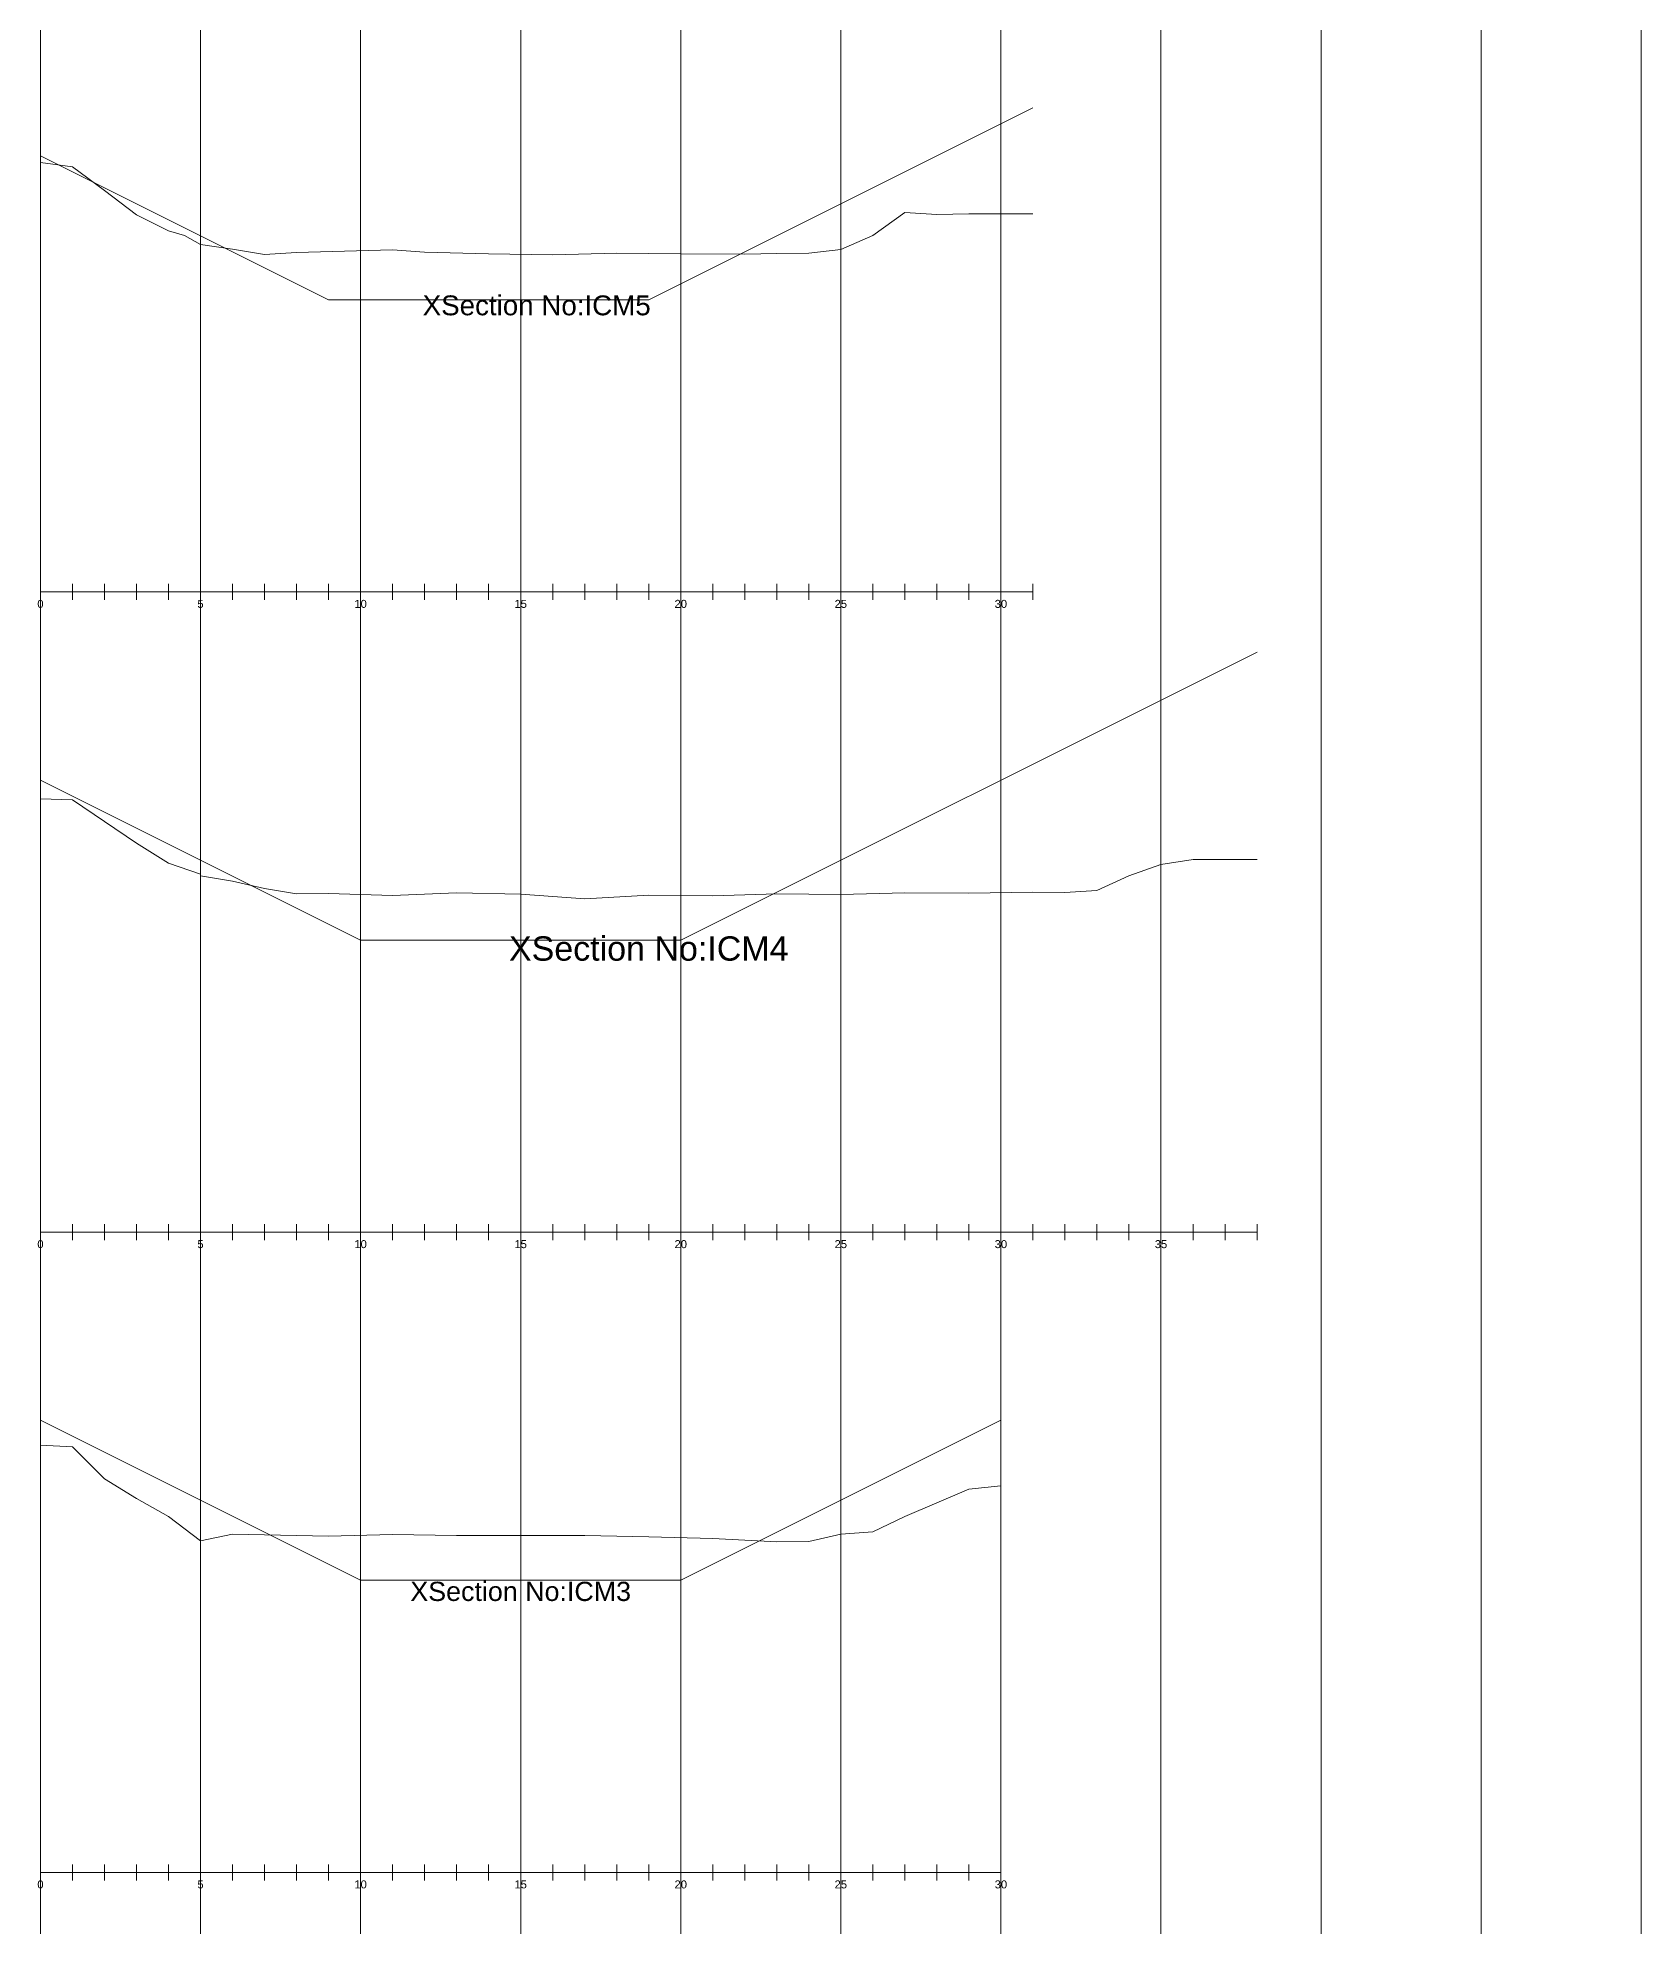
# Model space of a CAD drawing. Header units: inches. Extents: x 1000 to 1050, y 19 to 510.
# Drawn here: x 999.9 to 1050, y 78.3 to 137.3 of the extents above; entities that cross this region are included whole.
import ezdxf

# ---------------------------------------------------------------- set-up
doc = ezdxf.new("R2010")
doc.units = ezdxf.units.IN
doc.header["$LTSCALE"] = 7
doc.header["$MEASUREMENT"] = 0
doc.layers.add('Cross Section Labels', color=7, linetype='Continuous', lineweight=9)
doc.styles.get("Standard").update_dxf_attribs({"font": 'arial.ttf'})

msp = doc.modelspace()

# ---------------------------------------------------------------- linework, layer by layer
at = {"layer": 'Cross Section Labels'}
for p, q in [((1000, 510), (1000, 20)), ((1005, 510), (1005, 20)), ((1010, 510), (1010, 20)), ((1015, 510), (1015, 20)), ((1020, 510), (1020, 20)), ((1025, 510), (1025, 20)), ((1030, 510), (1030, 20)), ((1035, 510), (1035, 20)), ((1040, 510), (1040, 20)), ((1045, 510), (1045, 20)), ((1050, 510), (1050, 20))]:
    msp.add_line(p, q, dxfattribs=at)
for points in [[(1000, 133.62), (1009, 129.12), (1014, 129.12), (1019, 129.12), (1031, 135.12)], [(1031, 131.807), (1029, 131.807), (1028, 131.787), (1027, 131.847), (1026, 131.134), (1025, 130.694), (1024, 130.584), (1023, 130.574), (1022, 130.544), (1020, 130.564), (1018, 130.584), (1016, 130.524), (1014, 130.564), (1012, 130.614), (1011, 130.684), (1008, 130.604), (1007, 130.534), (1006, 130.704), (1005, 130.854), (1004.5, 131.134), (1004, 131.277), (1003, 131.777), (1002, 132.537), (1001, 133.277), (1000, 133.417)], [(1000, 119.75), (1000, 120.25)], [(1000, 119.75), (1000, 120.25)], [(1000, 120), (1031, 120)], [(1000, 120), (1031, 120)], [(1001, 119.75), (1001, 120.25)], [(1001, 119.75), (1001, 120.25)], [(1002, 119.75), (1002, 120.25)], [(1002, 119.75), (1002, 120.25)], [(1003, 119.75), (1003, 120.25)], [(1003, 119.75), (1003, 120.25)], [(1004, 119.75), (1004, 120.25)], [(1004, 119.75), (1004, 120.25)], [(1005, 119.75), (1005, 120.25)], [(1005, 119.75), (1005, 120.25)], [(1006, 119.75), (1006, 120.25)], [(1006, 119.75), (1006, 120.25)], [(1007, 119.75), (1007, 120.25)], [(1007, 119.75), (1007, 120.25)], [(1008, 119.75), (1008, 120.25)], [(1008, 119.75), (1008, 120.25)], [(1009, 119.75), (1009, 120.25)], [(1009, 119.75), (1009, 120.25)], [(1010, 119.75), (1010, 120.25)], [(1010, 119.75), (1010, 120.25)], [(1011, 119.75), (1011, 120.25)], [(1011, 119.75), (1011, 120.25)], [(1012, 119.75), (1012, 120.25)], [(1012, 119.75), (1012, 120.25)], [(1013, 119.75), (1013, 120.25)], [(1013, 119.75), (1013, 120.25)], [(1014, 119.75), (1014, 120.25)], [(1014, 119.75), (1014, 120.25)], [(1015, 119.75), (1015, 120.25)], [(1015, 119.75), (1015, 120.25)], [(1016, 119.75), (1016, 120.25)], [(1016, 119.75), (1016, 120.25)], [(1017, 119.75), (1017, 120.25)], [(1017, 119.75), (1017, 120.25)], [(1018, 119.75), (1018, 120.25)], [(1018, 119.75), (1018, 120.25)], [(1019, 119.75), (1019, 120.25)], [(1019, 119.75), (1019, 120.25)], [(1020, 119.75), (1020, 120.25)], [(1020, 119.75), (1020, 120.25)], [(1021, 119.75), (1021, 120.25)], [(1021, 119.75), (1021, 120.25)], [(1022, 119.75), (1022, 120.25)], [(1022, 119.75), (1022, 120.25)], [(1023, 119.75), (1023, 120.25)], [(1023, 119.75), (1023, 120.25)], [(1024, 119.75), (1024, 120.25)], [(1024, 119.75), (1024, 120.25)], [(1025, 119.75), (1025, 120.25)], [(1025, 119.75), (1025, 120.25)], [(1026, 119.75), (1026, 120.25)], [(1026, 119.75), (1026, 120.25)], [(1027, 119.75), (1027, 120.25)], [(1027, 119.75), (1027, 120.25)], [(1028, 119.75), (1028, 120.25)], [(1028, 119.75), (1028, 120.25)], [(1029, 119.75), (1029, 120.25)], [(1029, 119.75), (1029, 120.25)], [(1030, 119.75), (1030, 120.25)], [(1030, 119.75), (1030, 120.25)], [(1031, 119.75), (1031, 120.25)], [(1031, 119.75), (1031, 120.25)], [(1000, 114.12), (1010, 109.12), (1015, 109.12), (1020, 109.12), (1038, 118.12)], [(1038, 111.645), (1036, 111.645), (1035, 111.485), (1034, 111.126), (1033, 110.676), (1032, 110.606), (1031, 110.616), (1029, 110.586), (1027, 110.596), (1025, 110.546), (1023, 110.566), (1021, 110.506), (1019, 110.526), (1017, 110.416), (1015, 110.556), (1013, 110.596), (1011, 110.516), (1009, 110.576), (1008, 110.566), (1007, 110.736), (1006, 110.966), (1005, 111.126), (1005, 111.185), (1004, 111.525), (1003, 112.145), (1002, 112.825), (1001, 113.505), (1000, 113.535)], [(1000, 99.75), (1000, 100.25)], [(1000, 99.75), (1000, 100.25)], [(1000, 100), (1038, 100)], [(1000, 100), (1038, 100)], [(1001, 99.75), (1001, 100.25)], [(1001, 99.75), (1001, 100.25)], [(1002, 99.75), (1002, 100.25)], [(1002, 99.75), (1002, 100.25)], [(1003, 99.75), (1003, 100.25)], [(1003, 99.75), (1003, 100.25)], [(1004, 99.75), (1004, 100.25)], [(1004, 99.75), (1004, 100.25)], [(1005, 99.75), (1005, 100.25)], [(1005, 99.75), (1005, 100.25)], [(1006, 99.75), (1006, 100.25)], [(1006, 99.75), (1006, 100.25)], [(1007, 99.75), (1007, 100.25)], [(1007, 99.75), (1007, 100.25)], [(1008, 99.75), (1008, 100.25)], [(1008, 99.75), (1008, 100.25)], [(1009, 99.75), (1009, 100.25)], [(1009, 99.75), (1009, 100.25)], [(1010, 99.75), (1010, 100.25)], [(1010, 99.75), (1010, 100.25)], [(1011, 99.75), (1011, 100.25)], [(1011, 99.75), (1011, 100.25)], [(1012, 99.75), (1012, 100.25)], [(1012, 99.75), (1012, 100.25)], [(1013, 99.75), (1013, 100.25)], [(1013, 99.75), (1013, 100.25)], [(1014, 99.75), (1014, 100.25)], [(1014, 99.75), (1014, 100.25)], [(1015, 99.75), (1015, 100.25)], [(1015, 99.75), (1015, 100.25)], [(1016, 99.75), (1016, 100.25)], [(1016, 99.75), (1016, 100.25)], [(1017, 99.75), (1017, 100.25)], [(1017, 99.75), (1017, 100.25)], [(1018, 99.75), (1018, 100.25)], [(1018, 99.75), (1018, 100.25)], [(1019, 99.75), (1019, 100.25)], [(1019, 99.75), (1019, 100.25)], [(1020, 99.75), (1020, 100.25)], [(1020, 99.75), (1020, 100.25)], [(1021, 99.75), (1021, 100.25)], [(1021, 99.75), (1021, 100.25)], [(1022, 99.75), (1022, 100.25)], [(1022, 99.75), (1022, 100.25)], [(1023, 99.75), (1023, 100.25)], [(1023, 99.75), (1023, 100.25)], [(1024, 99.75), (1024, 100.25)], [(1024, 99.75), (1024, 100.25)], [(1025, 99.75), (1025, 100.25)], [(1025, 99.75), (1025, 100.25)], [(1026, 99.75), (1026, 100.25)], [(1026, 99.75), (1026, 100.25)], [(1027, 99.75), (1027, 100.25)], [(1027, 99.75), (1027, 100.25)], [(1028, 99.75), (1028, 100.25)], [(1028, 99.75), (1028, 100.25)], [(1029, 99.75), (1029, 100.25)], [(1029, 99.75), (1029, 100.25)], [(1030, 99.75), (1030, 100.25)], [(1030, 99.75), (1030, 100.25)], [(1031, 99.75), (1031, 100.25)], [(1031, 99.75), (1031, 100.25)], [(1032, 99.75), (1032, 100.25)], [(1032, 99.75), (1032, 100.25)], [(1033, 99.75), (1033, 100.25)], [(1033, 99.75), (1033, 100.25)], [(1034, 99.75), (1034, 100.25)], [(1034, 99.75), (1034, 100.25)], [(1035, 99.75), (1035, 100.25)], [(1035, 99.75), (1035, 100.25)], [(1036, 99.75), (1036, 100.25)], [(1036, 99.75), (1036, 100.25)], [(1037, 99.75), (1037, 100.25)], [(1037, 99.75), (1037, 100.25)], [(1038, 99.75), (1038, 100.25)], [(1038, 99.75), (1038, 100.25)], [(1000, 94.13), (1010, 89.13), (1015, 89.13), (1020, 89.13), (1030, 94.13)], [(1030, 92.076), (1029, 91.966), (1028, 91.546), (1027, 91.112), (1026, 90.642), (1025, 90.562), (1024, 90.332), (1023, 90.322), (1021, 90.432), (1019, 90.482), (1017, 90.522), (1015, 90.522), (1013, 90.522), (1011, 90.552), (1009, 90.502), (1007, 90.542), (1006, 90.562), (1005, 90.362), (1004, 91.112), (1003, 91.676), (1002, 92.296), (1001, 93.296), (1000, 93.346)], [(1000, 79.75), (1000, 80.25)], [(1000, 79.75), (1000, 80.25)], [(1001, 79.75), (1001, 80.25)], [(1001, 79.75), (1001, 80.25)], [(1002, 79.75), (1002, 80.25)], [(1002, 79.75), (1002, 80.25)], [(1003, 79.75), (1003, 80.25)], [(1003, 79.75), (1003, 80.25)], [(1004, 79.75), (1004, 80.25)], [(1004, 79.75), (1004, 80.25)], [(1005, 79.75), (1005, 80.25)], [(1005, 79.75), (1005, 80.25)], [(1006, 79.75), (1006, 80.25)], [(1006, 79.75), (1006, 80.25)], [(1007, 79.75), (1007, 80.25)], [(1007, 79.75), (1007, 80.25)], [(1008, 79.75), (1008, 80.25)], [(1008, 79.75), (1008, 80.25)], [(1009, 79.75), (1009, 80.25)], [(1009, 79.75), (1009, 80.25)], [(1010, 79.75), (1010, 80.25)], [(1010, 79.75), (1010, 80.25)], [(1011, 79.75), (1011, 80.25)], [(1011, 79.75), (1011, 80.25)], [(1012, 79.75), (1012, 80.25)], [(1012, 79.75), (1012, 80.25)], [(1013, 79.75), (1013, 80.25)], [(1013, 79.75), (1013, 80.25)], [(1014, 79.75), (1014, 80.25)], [(1014, 79.75), (1014, 80.25)], [(1015, 79.75), (1015, 80.25)], [(1015, 79.75), (1015, 80.25)], [(1016, 79.75), (1016, 80.25)], [(1016, 79.75), (1016, 80.25)], [(1017, 79.75), (1017, 80.25)], [(1017, 79.75), (1017, 80.25)], [(1018, 79.75), (1018, 80.25)], [(1018, 79.75), (1018, 80.25)], [(1019, 79.75), (1019, 80.25)], [(1019, 79.75), (1019, 80.25)], [(1020, 79.75), (1020, 80.25)], [(1020, 79.75), (1020, 80.25)], [(1021, 79.75), (1021, 80.25)], [(1021, 79.75), (1021, 80.25)], [(1022, 79.75), (1022, 80.25)], [(1022, 79.75), (1022, 80.25)], [(1023, 79.75), (1023, 80.25)], [(1023, 79.75), (1023, 80.25)], [(1024, 79.75), (1024, 80.25)], [(1024, 79.75), (1024, 80.25)], [(1025, 79.75), (1025, 80.25)], [(1025, 79.75), (1025, 80.25)], [(1026, 79.75), (1026, 80.25)], [(1026, 79.75), (1026, 80.25)], [(1027, 79.75), (1027, 80.25)], [(1027, 79.75), (1027, 80.25)], [(1028, 79.75), (1028, 80.25)], [(1028, 79.75), (1028, 80.25)], [(1029, 79.75), (1029, 80.25)], [(1029, 79.75), (1029, 80.25)], [(1030, 79.75), (1030, 80.25)], [(1030, 79.75), (1030, 80.25)], [(1000, 80), (1030, 80)], [(1000, 80), (1030, 80)]]:
    msp.add_lwpolyline(points, dxfattribs=at)

# ---------------------------------------------------------------- texts
for s, insert, char_height, attachment_point in [('XSection No:ICM5', (1015.5, 128.945), 0.62, 5), ('XSection No:ICM5', (1015.5, 128.945), 0.62, 5), ('0', (1000, 119.75), 0.25, 2), ('0', (1000, 119.75), 0.25, 2), ('5', (1005, 119.75), 0.25, 2), ('5', (1005, 119.75), 0.25, 2), ('10', (1010, 119.75), 0.25, 2), ('10', (1010, 119.75), 0.25, 2), ('15', (1015, 119.75), 0.25, 2), ('15', (1015, 119.75), 0.25, 2), ('20', (1020, 119.75), 0.25, 2), ('20', (1020, 119.75), 0.25, 2), ('25', (1025, 119.75), 0.25, 2), ('25', (1025, 119.75), 0.25, 2), ('30', (1030, 119.75), 0.25, 2), ('30', (1030, 119.75), 0.25, 2), ('XSection No:ICM4', (1019, 108.854), 0.76, 5), ('XSection No:ICM4', (1019, 108.854), 0.76, 5), ('0', (1000, 99.75), 0.25, 2), ('0', (1000, 99.75), 0.25, 2), ('5', (1005, 99.75), 0.25, 2), ('5', (1005, 99.75), 0.25, 2), ('10', (1010, 99.75), 0.25, 2), ('10', (1010, 99.75), 0.25, 2), ('15', (1015, 99.75), 0.25, 2), ('15', (1015, 99.75), 0.25, 2), ('20', (1020, 99.75), 0.25, 2), ('20', (1020, 99.75), 0.25, 2), ('25', (1025, 99.75), 0.25, 2), ('25', (1025, 99.75), 0.25, 2), ('30', (1030, 99.75), 0.25, 2), ('30', (1030, 99.75), 0.25, 2), ('35', (1035, 99.75), 0.25, 2), ('35', (1035, 99.75), 0.25, 2), ('XSection No:ICM3', (1015, 88.774), 0.6, 5), ('XSection No:ICM3', (1015, 88.774), 0.6, 5), ('0', (1000, 79.75), 0.25, 2), ('0', (1000, 79.75), 0.25, 2), ('5', (1005, 79.75), 0.25, 2), ('5', (1005, 79.75), 0.25, 2), ('10', (1010, 79.75), 0.25, 2), ('10', (1010, 79.75), 0.25, 2), ('15', (1015, 79.75), 0.25, 2), ('15', (1015, 79.75), 0.25, 2), ('20', (1020, 79.75), 0.25, 2), ('20', (1020, 79.75), 0.25, 2), ('25', (1025, 79.75), 0.25, 2), ('25', (1025, 79.75), 0.25, 2), ('30', (1030, 79.75), 0.25, 2), ('30', (1030, 79.75), 0.25, 2)]:
    msp.add_mtext(s, dxfattribs=dict(at, insert=insert, char_height=char_height, attachment_point=attachment_point))

doc.saveas('drawing.dxf')
